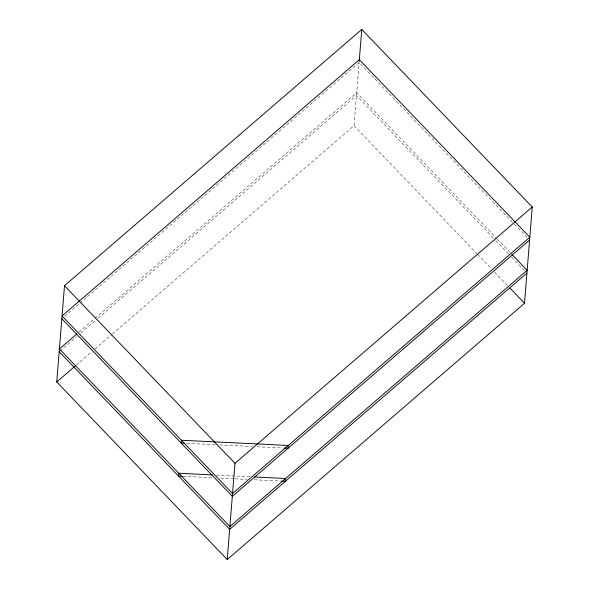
<?xml version="1.0" encoding="UTF-8"?>
<svg xmlns="http://www.w3.org/2000/svg" width="589" height="589" viewBox="0 0 589 589"><rect width="100%" height="100%" fill="white"/><g stroke="black" fill="none" stroke-linecap="round" stroke-linejoin="round"><path stroke-width="0.44" stroke-dasharray="2.94 2.21" d="M112.447 333.948L354.018 125.685L359.275 60.358M64.628 316.337L79.243 303.733M79.942 303.136L359.106 62.463L513.689 223.489M78.904 332.137L94.218 318.936M94.917 318.34L356.676 92.672L496.623 238.457M59.879 351.154L76.585 336.746M80.767 333.146L95.381 320.541M98.172 318.141L356.455 95.477L495.128 239.937M76.246 365.151L91.56 351.95M95.043 348.946L111.748 334.545M186.661 443.318L215.891 444.747M219.542 444.931L252.431 446.536M257.003 446.756L283.493 448.052M216.2 475.087L250.001 476.744M183.091 476.287L212.32 477.716M220.544 478.121L234.245 478.791M235.158 478.835L247.034 479.417M254.345 479.77L280.835 481.066M514.322 224.151L527.685 238.066M497.263 239.119L509.986 252.372M495.761 240.599L508.484 253.852M511.664 257.165L525.027 271.08M354.018 125.685L476.796 253.579M477.429 254.242L491.425 268.82M494.605 272.133L507.328 285.385"/><path stroke-width="0.88" d="M56.75 381.959L64.495 285.724L361.764 29.45L532.25 207.041L524.505 303.276L227.236 559.55L56.75 381.959L74.855 366.351M227.236 559.55L234.982 463.315L532.25 207.041M359.261 60.608L361.764 29.45M76.813 333.941L59.408 348.946L229.894 526.537L527.162 270.263L511.893 254.36M529.592 240.054L232.324 496.328L61.838 318.737M526.934 273.068L229.666 529.342L59.187 351.751M184.828 443.23L181.176 443.053L181.405 440.248L288.286 445.468L288.058 448.281L284.406 448.096M212.548 474.911L178.747 473.261L178.519 476.067L182.178 476.243M254.573 476.965L285.628 478.482L285.407 481.294L281.748 481.11M509.875 288.036L524.505 303.276M64.495 285.724L234.982 463.315M359.334 59.658L62.066 315.932L232.545 493.523L529.813 237.249L359.334 59.658"/></g></svg>
